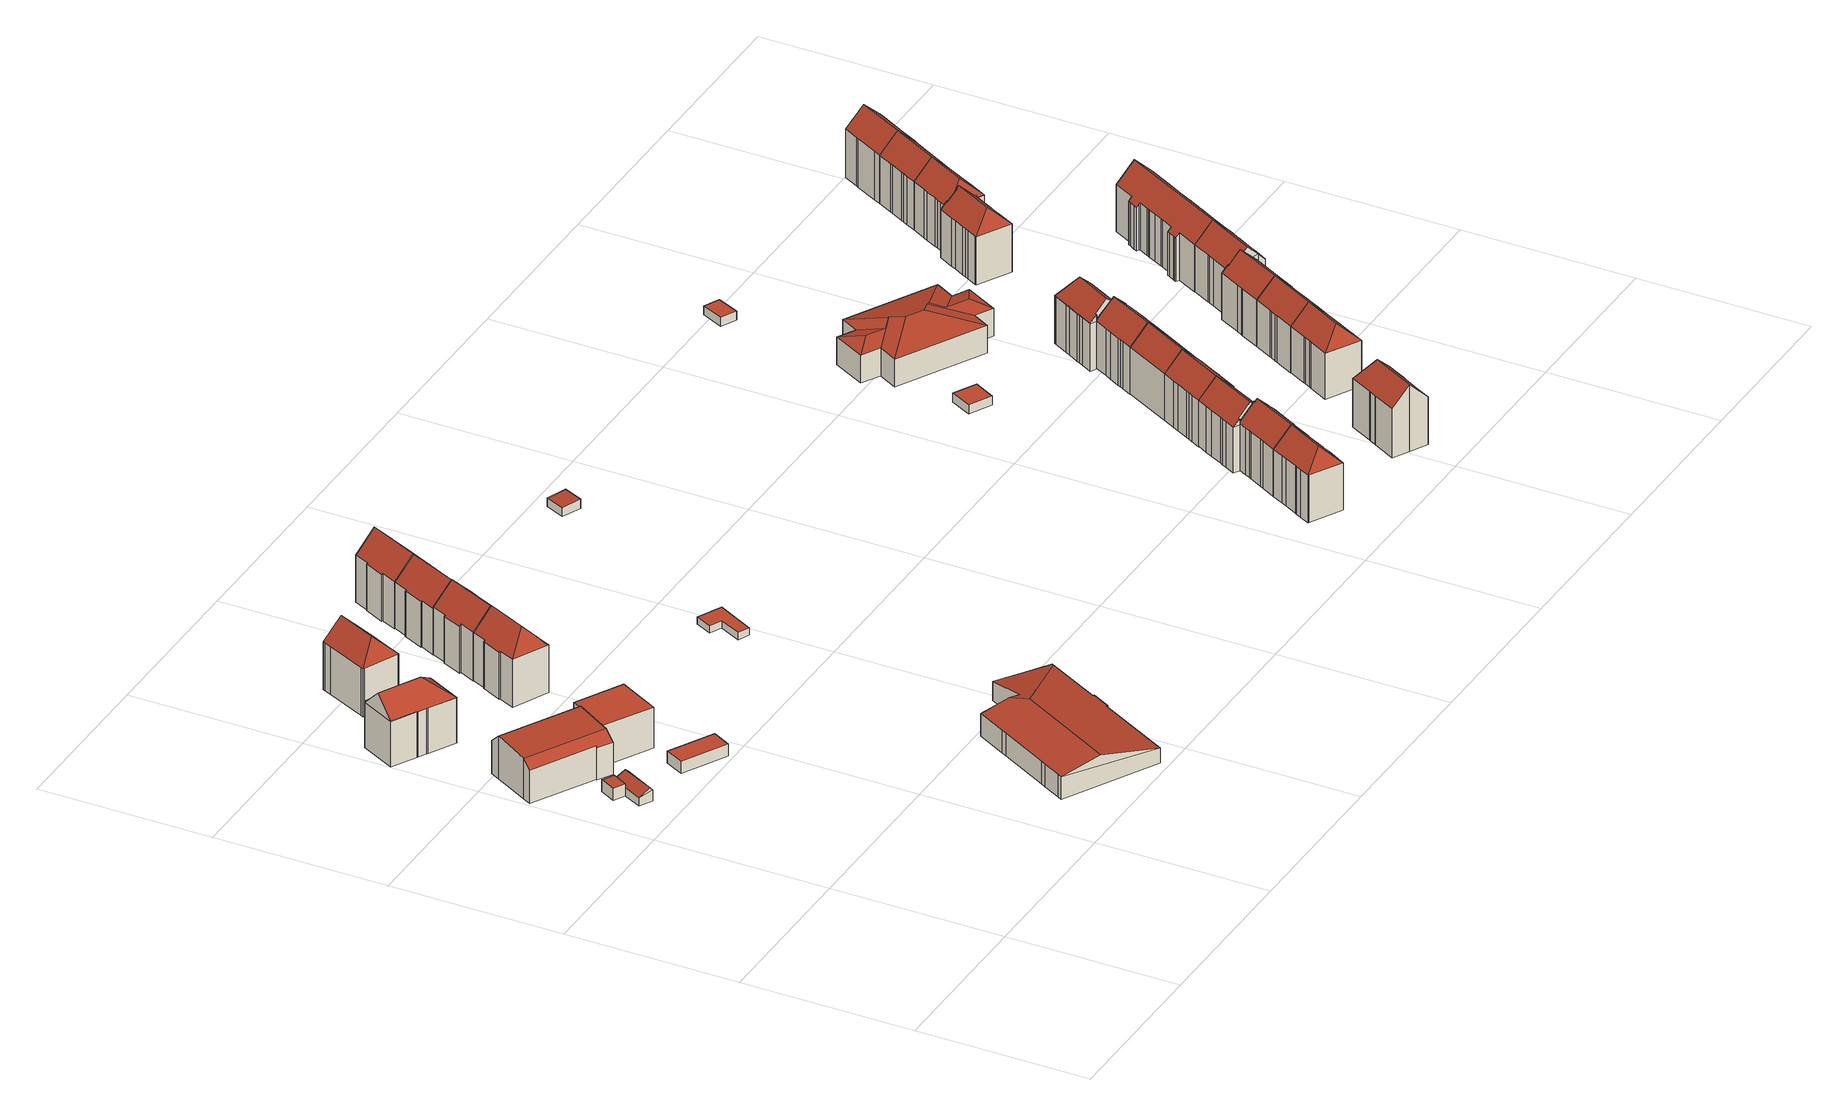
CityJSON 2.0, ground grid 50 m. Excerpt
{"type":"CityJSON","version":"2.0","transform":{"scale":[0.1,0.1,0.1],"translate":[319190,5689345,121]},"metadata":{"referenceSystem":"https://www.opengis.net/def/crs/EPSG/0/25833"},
"CityObjects":{
"building1":{"type":"Building","attributes":{"Gemeindeschluessel":14713000,"Geometrietyp2DReferenz":"3000","function":"31001_9998","roofType":"9999"},"children":["building1-1","building1-2"]},
"building1-1":{"type":"BuildingPart","attributes":{"Dachtyp_tdc":"tdcPolyFlatRoof","Dachneigung":0,"QualitaetDacherkennung":74,"Geometrietyp2DReferenz":"3000","roofType":"1000","measuredHeight":3.58},"parents":["building1"],"geometry":[{"type":"MultiSurface","lod":"2","boundaries":[[[0,1,2,3,4]],[[1,5,6,2]],[[5,7,8,9,6]],[[7,5,1,0]],[[3,2,6,9]],[[4,8,7,0]],[[3,9,8,4]]],"semantics":{"surfaces":[{"type":"WallSurface"},{"type":"RoofSurface"},{"type":"GroundSurface"},{"type":"ClosureSurface"}],"values":[0,0,0,1,2,0,3]}}]},
"building1-2":{"type":"BuildingPart","attributes":{"Dachtyp_tdc":"tdcGableRoof","Dachneigung":24.22,"QualitaetDacherkennung":32,"Geometrietyp2DReferenz":"3000","roofType":"3100","measuredHeight":4.05},"parents":["building1"],"geometry":[{"type":"MultiSurface","lod":"2","boundaries":[[[10,11,12,13]],[[11,14,15,12]],[[8,10,13,9]],[[14,11,16]],[[10,8,17]],[[11,10,17,16]],[[8,4,14,16,17]],[[13,12,15,3,9]],[[4,3,15,14]],[[8,9,3,4]]],"semantics":{"surfaces":[{"type":"WallSurface"},{"type":"RoofSurface"},{"type":"GroundSurface"},{"type":"ClosureSurface"}],"values":[0,0,0,0,0,1,1,2,0,3]}}]},
"building2":{"type":"Building","attributes":{"name":"Haus des Jugendrechts","Dachtyp_tdc":"tdcCutGableRoof","Gemeindeschluessel":14713000,"Dachneigung":3.56,"QualitaetDacherkennung":78,"Geometrietyp2DReferenz":"3000","function":"31001_3010","roofType":"9999","measuredHeight":12.87},"geometry":[{"type":"MultiSurface","lod":"2","boundaries":[[[18,19,20,21]],[[19,22,23,20]],[[22,24,25,23]],[[24,26,27,25]],[[26,28,29,27]],[[28,30,31,29]],[[30,32,33,31]],[[32,34,35,33]],[[34,36,37,35]],[[36,38,39,37]],[[38,18,21,39]],[[34,32,30,28]],[[26,24,22,19,18,38]],[[28,26,38,36,34]],[[21,20,23,25,27,29,31,33,35,37,39]]],"semantics":{"surfaces":[{"type":"WallSurface"},{"type":"RoofSurface"},{"type":"GroundSurface"}],"values":[0,0,0,0,0,0,0,0,0,0,0,1,1,1,2]}}]},
"building3":{"type":"Building","attributes":{"Dachtyp_tdc":"tdcFreeFormRoof","Gemeindeschluessel":14713000,"Dachneigung":45.08,"QualitaetDacherkennung":69,"Geometrietyp2DReferenz":"3000","function":"31001_9998","roofType":"5000","measuredHeight":19.4},"geometry":[{"type":"MultiSurface","lod":"2","boundaries":[[[40,41,42,43]],[[41,44,45,42]],[[44,46,47,45]],[[46,48,49,47]],[[48,50,51,49]],[[50,52,53,51]],[[52,54,55,53]],[[54,56,57,55]],[[56,58,59,57]],[[58,60,61,59]],[[60,62,63,61]],[[62,40,43,63]],[[64,50,65,66]],[[65,48,46,44,41,40,67,66]],[[64,66,67,68,69,70,71,72]],[[52,64,72,54]],[[54,72,71,56]],[[56,71,70,58]],[[58,70,69,60]],[[60,69,68,62]],[[50,64,52]],[[48,65,50]],[[62,68,67,40]],[[43,42,45,47,49,51,53,55,57,59,61,63]]],"semantics":{"surfaces":[{"type":"WallSurface"},{"type":"RoofSurface"},{"type":"GroundSurface"}],"values":[0,0,0,0,0,0,0,0,0,0,0,0,1,1,1,0,0,0,0,0,0,0,0,2]}}]},
"building4":{"type":"Building","attributes":{"Dachtyp_tdc":"tdcPolyFlatRoof","Gemeindeschluessel":14713000,"Dachneigung":0,"QualitaetDacherkennung":84,"Geometrietyp2DReferenz":"3000","function":"31001_9998","roofType":"1000","measuredHeight":3.65},"geometry":[{"type":"MultiSurface","lod":"2","boundaries":[[[73,74,75,76]],[[74,77,78,75]],[[77,79,80,78]],[[79,73,76,80]],[[79,77,74,73]],[[76,75,78,80]]],"semantics":{"surfaces":[{"type":"WallSurface"},{"type":"RoofSurface"},{"type":"GroundSurface"}],"values":[0,0,0,0,1,2]}}]},
"building5":{"type":"Building","attributes":{"name":"Haus des Jugendrechts","Dachtyp_tdc":"tdcPolyFlatRoof","Gemeindeschluessel":14713000,"Dachneigung":0,"QualitaetDacherkennung":57,"Geometrietyp2DReferenz":"3000","function":"31001_3010","roofType":"1000","measuredHeight":12.28},"geometry":[{"type":"MultiSurface","lod":"2","boundaries":[[[81,82,83,84]],[[82,85,86,83]],[[85,87,88,86]],[[87,81,84,88]],[[87,85,82,81]],[[84,83,86,88]]],"semantics":{"surfaces":[{"type":"WallSurface"},{"type":"RoofSurface"},{"type":"GroundSurface"}],"values":[0,0,0,0,1,2]}}]},
"building6":{"type":"Building","attributes":{"Dachtyp_tdc":"tdcPolyFlatRoof","Gemeindeschluessel":14713000,"Dachneigung":0,"QualitaetDacherkennung":61,"Geometrietyp2DReferenz":"3000","function":"31001_9998","roofType":"1000","measuredHeight":4.57},"geometry":[{"type":"MultiSurface","lod":"2","boundaries":[[[89,90,91,92]],[[90,93,94,91]],[[93,95,96,94]],[[95,97,98,96]],[[97,99,100,98]],[[99,101,102,100]],[[101,103,104,102]],[[103,105,106,104]],[[105,107,108,106]],[[107,89,92,108]],[[107,105,103,101,99,97,95,93,90,89]],[[92,91,94,96,98,100,102,104,106,108]]],"semantics":{"surfaces":[{"type":"WallSurface"},{"type":"RoofSurface"},{"type":"GroundSurface"}],"values":[0,0,0,0,0,0,0,0,0,0,1,2]}}]},
"building7":{"type":"Building","attributes":{"Dachtyp_tdc":"tdcFreeFormRoof","Gemeindeschluessel":14713000,"Dachneigung":44.84,"QualitaetDacherkennung":77,"Geometrietyp2DReferenz":"3000","function":"31001_9998","roofType":"5000","measuredHeight":19.97},"geometry":[{"type":"MultiSurface","lod":"2","boundaries":[[[109,110,111,112]],[[110,113,114,111]],[[113,115,116,114]],[[115,117,118,116]],[[117,119,120,118]],[[119,121,122,120]],[[121,123,124,122]],[[123,125,126,124]],[[125,127,128,126]],[[127,129,130,128]],[[129,109,112,130]],[[109,129,131,113,110]],[[125,123,132,131,129,127]],[[131,132,121,119,117,115,113]],[[123,121,132]],[[112,111,114,116,118,120,122,124,126,128,130]]],"semantics":{"surfaces":[{"type":"WallSurface"},{"type":"RoofSurface"},{"type":"GroundSurface"}],"values":[0,0,0,0,0,0,0,0,0,0,0,1,1,1,0,2]}}]},
"building8":{"type":"Building","attributes":{"Dachtyp_tdc":"tdcFreeFormRoof","Gemeindeschluessel":14713000,"Dachneigung":14,"QualitaetDacherkennung":17,"Geometrietyp2DReferenz":"3000","function":"31001_3211","roofType":"5000","measuredHeight":9.04},"geometry":[{"type":"MultiSurface","lod":"2","boundaries":[[[133,134,135,136]],[[134,137,138,135]],[[137,139,140,138]],[[139,141,142,140]],[[141,143,144,142]],[[143,145,146,144]],[[145,147,148,146]],[[147,149,150,148]],[[149,151,152,150]],[[151,153,154,152]],[[153,155,156,154]],[[155,157,158,156]],[[157,159,160,158]],[[159,161,162,160]],[[161,163,164,162]],[[163,165,166,164]],[[165,167,168,166]],[[167,133,136,168]],[[159,157,155,153,151,149,169,170,171]],[[170,169,147,145,143,141,139,137,134,172]],[[161,171,170,172,133,167,165,163]],[[134,133,172]],[[149,147,169]],[[161,159,171]],[[136,135,138,140,142,144,146,148,150,152,154,156,158,160,162,164,166,168]]],"semantics":{"surfaces":[{"type":"WallSurface"},{"type":"RoofSurface"},{"type":"GroundSurface"}],"values":[0,0,0,0,0,0,0,0,0,0,0,0,0,0,0,0,0,0,1,1,1,0,0,0,2]}}]},
"building9":{"type":"Building","attributes":{"Dachtyp_tdc":"tdcHipAndGableRoof","Gemeindeschluessel":14713000,"Dachneigung":44.97,"QualitaetDacherkennung":81,"Geometrietyp2DReferenz":"3000","function":"31001_9998","roofType":"5000","measuredHeight":20.04},"geometry":[{"type":"MultiSurface","lod":"2","boundaries":[[[173,174,175,176]],[[174,177,178,175]],[[177,179,180,178]],[[179,181,182,180]],[[181,183,184,182]],[[183,185,186,184]],[[185,187,188,186]],[[187,189,190,188]],[[189,191,192,190]],[[191,193,194,192]],[[193,195,196,194]],[[195,197,198,196]],[[197,199,200,198]],[[199,201,202,200]],[[201,173,176,202]],[[197,195,203]],[[195,193,191,189,187,185,183,203]],[[183,181,179,177,174,173,201,199,197,203]],[[176,175,178,180,182,184,186,188,190,192,194,196,198,200,202]]],"semantics":{"surfaces":[{"type":"WallSurface"},{"type":"RoofSurface"},{"type":"GroundSurface"}],"values":[0,0,0,0,0,0,0,0,0,0,0,0,0,0,0,1,1,1,2]}}]},
"building10":{"type":"Building","attributes":{"Dachtyp_tdc":"tdcGableRoof","Gemeindeschluessel":14713000,"Dachneigung":44.9,"QualitaetDacherkennung":74,"Geometrietyp2DReferenz":"3000","function":"31001_9998","roofType":"3100","measuredHeight":20.19},"geometry":[{"type":"MultiSurface","lod":"2","boundaries":[[[204,205,206,207]],[[205,208,209,206]],[[208,210,211,209]],[[210,212,213,211]],[[212,214,215,213]],[[214,216,217,215]],[[216,218,219,217]],[[218,220,221,219]],[[220,222,223,221]],[[222,224,225,223]],[[224,226,227,225]],[[226,228,229,227]],[[228,204,207,229]],[[224,222,220,218,216,214,212]],[[212,210,208,205,204,228,226,224]],[[207,206,209,211,213,215,217,219,221,223,225,227,229]]],"semantics":{"surfaces":[{"type":"WallSurface"},{"type":"RoofSurface"},{"type":"GroundSurface"}],"values":[0,0,0,0,0,0,0,0,0,0,0,0,0,1,1,2]}}]},
"building11":{"type":"Building","attributes":{"Dachtyp_tdc":"tdcGableRoof","Gemeindeschluessel":14713000,"Dachneigung":45.34,"QualitaetDacherkennung":75,"Geometrietyp2DReferenz":"3000","function":"31001_9998","roofType":"3100","measuredHeight":19.96},"geometry":[{"type":"MultiSurface","lod":"2","boundaries":[[[230,231,232,233]],[[231,234,235,232]],[[234,236,237,235]],[[236,238,239,237]],[[238,240,241,239]],[[240,242,243,241]],[[242,244,245,243]],[[244,246,247,245]],[[246,248,249,247]],[[248,250,251,249]],[[250,252,253,251]],[[252,254,255,253]],[[254,256,257,255]],[[256,230,233,257]],[[252,250,248,246,244,242,240]],[[240,238,236,234,231,230,256,254,252]],[[233,232,235,237,239,241,243,245,247,249,251,253,255,257]]],"semantics":{"surfaces":[{"type":"WallSurface"},{"type":"RoofSurface"},{"type":"GroundSurface"}],"values":[0,0,0,0,0,0,0,0,0,0,0,0,0,0,1,1,2]}}]},
"building12":{"type":"Building","attributes":{"Dachtyp_tdc":"tdcGableRoof","Gemeindeschluessel":14713000,"Dachneigung":45.33,"QualitaetDacherkennung":75,"Geometrietyp2DReferenz":"3000","function":"31001_9998","roofType":"3100","measuredHeight":20.2},"geometry":[{"type":"MultiSurface","lod":"2","boundaries":[[[258,259,260,261]],[[259,242,262,260]],[[242,240,263,262]],[[240,264,265,263]],[[264,266,267,265]],[[266,268,269,267]],[[268,270,271,269]],[[270,272,273,271]],[[272,274,275,273]],[[274,276,277,275]],[[276,278,279,277]],[[278,280,281,279]],[[280,258,261,281]],[[276,274,272,270,268,266,264,240]],[[240,242,259,258,280,278,276]],[[261,260,262,263,265,267,269,271,273,275,277,279,281]]],"semantics":{"surfaces":[{"type":"WallSurface"},{"type":"RoofSurface"},{"type":"GroundSurface"}],"values":[0,0,0,0,0,0,0,0,0,0,0,0,0,1,1,2]}}]},
"building13":{"type":"Building","attributes":{"Dachtyp_tdc":"tdcPolyFlatRoof","Gemeindeschluessel":14713000,"Dachneigung":0,"QualitaetDacherkennung":39,"Geometrietyp2DReferenz":"3000","function":"31001_9998","roofType":"1000","measuredHeight":2.23},"geometry":[{"type":"MultiSurface","lod":"2","boundaries":[[[282,283,284,285]],[[283,286,287,284]],[[286,288,289,287]],[[288,290,291,289]],[[290,292,293,291]],[[292,282,285,293]],[[292,290,288,286,283,282]],[[285,284,287,289,291,293]]],"semantics":{"surfaces":[{"type":"WallSurface"},{"type":"RoofSurface"},{"type":"GroundSurface"}],"values":[0,0,0,0,0,0,1,2]}}]},
"building14":{"type":"Building","attributes":{"Dachtyp_tdc":"tdcPolyFlatRoof","Gemeindeschluessel":14713000,"Dachneigung":3.14,"QualitaetDacherkennung":74,"Geometrietyp2DReferenz":"3000","function":"31001_9998","roofType":"2100","measuredHeight":2.8},"geometry":[{"type":"MultiSurface","lod":"2","boundaries":[[[294,295,296,297]],[[295,298,299,296]],[[298,300,301,299]],[[300,294,297,301]],[[300,298,295,294]],[[297,296,299,301]]],"semantics":{"surfaces":[{"type":"WallSurface"},{"type":"RoofSurface"},{"type":"GroundSurface"}],"values":[0,0,0,0,1,2]}}]},
"building15":{"type":"Building","attributes":{"Dachtyp_tdc":"tdcHipAndGableRoof","Gemeindeschluessel":14713000,"Dachneigung":44.95,"QualitaetDacherkennung":68,"Geometrietyp2DReferenz":"3000","function":"31001_9998","roofType":"5000","measuredHeight":19.51},"geometry":[{"type":"MultiSurface","lod":"2","boundaries":[[[302,303,304,305]],[[303,306,307,304]],[[306,308,309,307]],[[308,310,311,309]],[[310,312,313,311]],[[312,314,315,313]],[[314,316,317,315]],[[316,318,319,317]],[[318,320,321,319]],[[320,322,323,321]],[[322,324,325,323]],[[324,326,327,325]],[[326,328,329,327]],[[328,330,331,329]],[[330,302,305,331]],[[326,324,322,332]],[[322,320,318,316,314,312,310,332]],[[310,308,306,303,302,330,328,326,332]],[[305,304,307,309,311,313,315,317,319,321,323,325,327,329,331]]],"semantics":{"surfaces":[{"type":"WallSurface"},{"type":"RoofSurface"},{"type":"GroundSurface"}],"values":[0,0,0,0,0,0,0,0,0,0,0,0,0,0,0,1,1,1,2]}}]},
"building16":{"type":"Building","attributes":{"Dachtyp_tdc":"tdcGableRoof","Gemeindeschluessel":14713000,"Dachneigung":44.92,"QualitaetDacherkennung":69,"Geometrietyp2DReferenz":"3000","function":"31001_9998","roofType":"3100","measuredHeight":19.58},"geometry":[{"type":"MultiSurface","lod":"2","boundaries":[[[333,334,335,336]],[[334,337,338,335]],[[337,339,340,338]],[[339,341,342,340]],[[341,343,344,342]],[[343,345,346,344]],[[345,347,348,346]],[[347,349,350,348]],[[349,351,352,350]],[[351,353,354,352]],[[353,355,356,354]],[[355,357,358,356]],[[357,359,360,358]],[[359,361,362,360]],[[361,363,364,362]],[[363,365,313,364]],[[365,310,311,313]],[[310,308,309,311]],[[308,366,367,309]],[[366,333,336,367]],[[310,365,363,361,359,357,355,353,351,349]],[[349,347,345,343,341,339,337,334,333,366,308,310]],[[336,335,338,340,342,344,346,348,350,352,354,356,358,360,362,364,313,311,309,367]]],"semantics":{"surfaces":[{"type":"WallSurface"},{"type":"RoofSurface"},{"type":"GroundSurface"}],"values":[0,0,0,0,0,0,0,0,0,0,0,0,0,0,0,0,0,0,0,0,1,1,2]}}]},
"building17":{"type":"Building","attributes":{"Dachtyp_tdc":"tdcFreeFormRoof","Gemeindeschluessel":14713000,"Dachneigung":44.91,"QualitaetDacherkennung":67,"Geometrietyp2DReferenz":"3000","function":"31001_9998","roofType":"5000","measuredHeight":19.2},"geometry":[{"type":"MultiSurface","lod":"2","boundaries":[[[368,369,370,371]],[[369,372,373,370]],[[372,374,375,373]],[[374,376,377,375]],[[376,378,379,377]],[[378,380,381,379]],[[380,382,383,381]],[[382,384,385,383]],[[384,386,387,385]],[[386,388,389,387]],[[388,390,391,389]],[[390,392,393,391]],[[392,394,395,393]],[[394,396,397,395]],[[396,398,399,397]],[[398,400,401,399]],[[400,402,403,401]],[[402,368,371,403]],[[384,382,380,378,376,374,404,405,406,407,386]],[[408,409,388,407,406,410,411,412,413,414,415]],[[392,408,415,394]],[[394,415,414,396]],[[396,414,413,398]],[[398,413,412,400]],[[400,412,411,402]],[[402,411,410,368]],[[368,410,406,405,369]],[[386,407,388]],[[388,409,390]],[[390,409,408,392]],[[372,404,374]],[[369,405,404,372]],[[371,370,373,375,377,379,381,383,385,387,389,391,393,395,397,399,401,403]]],"semantics":{"surfaces":[{"type":"WallSurface"},{"type":"RoofSurface"},{"type":"GroundSurface"}],"values":[0,0,0,0,0,0,0,0,0,0,0,0,0,0,0,0,0,0,1,1,0,0,0,0,0,0,0,0,0,0,0,0,2]}}]},
"building18":{"type":"Building","attributes":{"Dachtyp_tdc":"tdcFreeFormRoof","Gemeindeschluessel":14713000,"Dachneigung":44.53,"QualitaetDacherkennung":74,"Geometrietyp2DReferenz":"3000","function":"31001_9998","roofType":"5000","measuredHeight":19.29},"geometry":[{"type":"MultiSurface","lod":"2","boundaries":[[[416,417,418,419]],[[417,420,421,418]],[[420,422,423,421]],[[422,424,425,423]],[[424,426,427,425]],[[426,428,429,427]],[[428,430,431,429]],[[430,432,433,431]],[[432,434,435,433]],[[434,436,437,435]],[[436,388,438,437]],[[388,386,439,438]],[[386,416,419,439]],[[440,441,442,407,443,444,445,446]],[[426,424,422,420,417,416,386,407,442]],[[432,446,445,434]],[[430,440,446,432]],[[434,445,444,436]],[[436,444,443,388]],[[388,443,407,386]],[[428,441,440,430]],[[426,442,441,428]],[[419,418,421,423,425,427,429,431,433,435,437,438,439]]],"semantics":{"surfaces":[{"type":"WallSurface"},{"type":"RoofSurface"},{"type":"GroundSurface"}],"values":[0,0,0,0,0,0,0,0,0,0,0,0,0,1,1,0,0,0,0,0,0,0,2]}}]},
"building19":{"type":"Building","attributes":{"Dachtyp_tdc":"tdcPolyFlatRoof","Gemeindeschluessel":14713000,"Dachneigung":0,"QualitaetDacherkennung":67,"Geometrietyp2DReferenz":"3000","function":"31001_9998","roofType":"1000","measuredHeight":2.71},"geometry":[{"type":"MultiSurface","lod":"2","boundaries":[[[447,448,449,450]],[[448,451,452,449]],[[451,453,454,452]],[[453,447,450,454]],[[453,451,448,447]],[[450,449,452,454]]],"semantics":{"surfaces":[{"type":"WallSurface"},{"type":"RoofSurface"},{"type":"GroundSurface"}],"values":[0,0,0,0,1,2]}}]},
"building20":{"type":"Building","attributes":{"Dachtyp_tdc":"tdcHipAndGableRoof","Gemeindeschluessel":14713000,"Dachneigung":44.48,"QualitaetDacherkennung":69,"Geometrietyp2DReferenz":"3000","function":"31001_9998","roofType":"5000","measuredHeight":19.91},"geometry":[{"type":"MultiSurface","lod":"2","boundaries":[[[455,456,457,458]],[[456,459,460,457]],[[459,461,462,460]],[[461,463,464,462]],[[463,465,466,464]],[[465,467,468,466]],[[467,469,470,468]],[[469,471,472,470]],[[471,473,474,472]],[[473,475,476,474]],[[475,477,478,476]],[[477,479,480,478]],[[479,481,482,480]],[[481,455,458,482]],[[477,475,483]],[[475,473,471,469,467,465,463,483]],[[463,461,459,456,455,481,479,477,483]],[[458,457,460,462,464,466,468,470,472,474,476,478,480,482]]],"semantics":{"surfaces":[{"type":"WallSurface"},{"type":"RoofSurface"},{"type":"GroundSurface"}],"values":[0,0,0,0,0,0,0,0,0,0,0,0,0,0,1,1,1,2]}}]},
"building21":{"type":"Building","attributes":{"Dachtyp_tdc":"tdcGableRoof","Gemeindeschluessel":14713000,"Dachneigung":44.7,"QualitaetDacherkennung":78,"Geometrietyp2DReferenz":"3000","function":"31001_9998","roofType":"3100","measuredHeight":19.45},"geometry":[{"type":"MultiSurface","lod":"2","boundaries":[[[426,484,485,486]],[[484,487,488,485]],[[487,428,489,488]],[[428,426,486,489]],[[487,484,490]],[[426,428,491]],[[484,426,491,490]],[[428,487,490,491]],[[486,485,488,489]]],"semantics":{"surfaces":[{"type":"WallSurface"},{"type":"RoofSurface"},{"type":"GroundSurface"}],"values":[0,0,0,0,0,0,1,1,2]}}]},
"building22":{"type":"Building","attributes":{"Dachtyp_tdc":"tdcGableRoof","Gemeindeschluessel":14713000,"Dachneigung":44.42,"QualitaetDacherkennung":76,"Geometrietyp2DReferenz":"3000","function":"31001_9998","roofType":"3100","measuredHeight":19.49},"geometry":[{"type":"MultiSurface","lod":"2","boundaries":[[[492,493,494,495]],[[493,496,497,494]],[[496,498,499,497]],[[498,500,501,499]],[[500,487,502,501]],[[487,503,504,502]],[[503,484,505,504]],[[484,506,507,505]],[[506,508,509,507]],[[508,510,511,509]],[[510,512,513,511]],[[512,514,515,513]],[[514,516,517,515]],[[516,518,519,517]],[[518,520,521,519]],[[520,522,523,521]],[[522,524,525,523]],[[524,526,527,525]],[[526,528,529,527]],[[528,530,531,529]],[[530,492,495,531]],[[526,524,522,520,518,516,514,512,510,508,506,484,503]],[[503,487,500,498,496,493,492,530,528,526]],[[495,494,497,499,501,502,504,505,507,509,511,513,515,517,519,521,523,525,527,529,531]]],"semantics":{"surfaces":[{"type":"WallSurface"},{"type":"RoofSurface"},{"type":"GroundSurface"}],"values":[0,0,0,0,0,0,0,0,0,0,0,0,0,0,0,0,0,0,0,0,0,1,1,2]}}]},
"building23":{"type":"Building","attributes":{"Dachtyp_tdc":"tdcFreeFormRoof","Gemeindeschluessel":14713000,"Dachneigung":13.25,"QualitaetDacherkennung":91,"Geometrietyp2DReferenz":"3000","function":"31001_9998","roofType":"5000","measuredHeight":10.99},"geometry":[{"type":"MultiSurface","lod":"2","boundaries":[[[532,533,534,535]],[[533,536,537,534]],[[536,538,539,537]],[[538,540,541,539]],[[540,542,543,541]],[[542,544,545,543]],[[544,546,547,545]],[[546,548,549,547]],[[548,550,551,549]],[[550,552,553,551]],[[552,554,555,553]],[[554,532,535,555]],[[556,557,554,552]],[[558,556,552,550]],[[559,560,561,558,550,548]],[[559,548,546]],[[560,559,546,544]],[[561,560,544,542]],[[562,563,557,556,558,561,542,540]],[[564,562,540,538]],[[565,564,538,536]],[[565,536,533]],[[563,562,564,565,533,532]],[[557,563,532,554]],[[535,534,537,539,541,543,545,547,549,551,553,555]]],"semantics":{"surfaces":[{"type":"WallSurface"},{"type":"RoofSurface"},{"type":"GroundSurface"}],"values":[0,0,0,0,0,0,0,0,0,0,0,0,1,1,1,1,1,1,1,1,1,1,1,1,2]}}]},
"building24":{"type":"Building","attributes":{"Dachtyp_tdc":"tdcFreeFormRoof","Gemeindeschluessel":14713000,"Dachneigung":44.51,"QualitaetDacherkennung":63,"Geometrietyp2DReferenz":"3000","function":"31001_9998","roofType":"5000","measuredHeight":19.21},"geometry":[{"type":"MultiSurface","lod":"2","boundaries":[[[566,567,568,569]],[[567,570,571,568]],[[570,572,573,571]],[[572,574,575,573]],[[574,576,577,575]],[[576,578,579,577]],[[578,580,581,579]],[[580,582,583,581]],[[582,584,585,583]],[[584,586,587,585]],[[586,588,589,587]],[[588,590,591,589]],[[590,592,593,591]],[[592,566,569,593]],[[582,594,595]],[[572,570,567,596,594,582,580,578,576,574]],[[594,596,566,592,590,588,586,584,595]],[[584,582,595]],[[567,566,596]],[[569,568,571,573,575,577,579,581,583,585,587,589,591,593]]],"semantics":{"surfaces":[{"type":"WallSurface"},{"type":"RoofSurface"},{"type":"GroundSurface"}],"values":[0,0,0,0,0,0,0,0,0,0,0,0,0,0,1,1,1,0,0,2]}}]},
"building25":{"type":"Building","attributes":{"Dachtyp_tdc":"tdcPolyFlatRoof","Gemeindeschluessel":14713000,"Dachneigung":0,"QualitaetDacherkennung":73,"Geometrietyp2DReferenz":"3000","function":"31001_9998","roofType":"1000","measuredHeight":2.51},"geometry":[{"type":"MultiSurface","lod":"2","boundaries":[[[597,598,599,600]],[[598,601,602,599]],[[601,603,604,602]],[[603,597,600,604]],[[603,601,598,597]],[[600,599,602,604]]],"semantics":{"surfaces":[{"type":"WallSurface"},{"type":"RoofSurface"},{"type":"GroundSurface"}],"values":[0,0,0,0,1,2]}}]},
"building26":{"type":"Building","attributes":{"Dachtyp_tdc":"tdcFreeFormRoof","Gemeindeschluessel":14713000,"Dachneigung":44.69,"QualitaetDacherkennung":77,"Geometrietyp2DReferenz":"3000","function":"31001_9998","roofType":"5000","measuredHeight":19.71},"geometry":[{"type":"MultiSurface","lod":"2","boundaries":[[[605,606,607,608]],[[606,609,610,607]],[[609,611,612,610]],[[611,613,614,612]],[[613,615,616,614]],[[615,617,618,616]],[[617,619,620,618]],[[619,621,622,620]],[[621,623,624,622]],[[623,625,626,624]],[[625,627,628,626]],[[627,629,630,628]],[[629,631,632,630]],[[631,633,634,632]],[[633,635,636,634]],[[635,637,638,636]],[[637,639,640,638]],[[639,641,642,640]],[[641,605,608,642]],[[627,643,644]],[[645,646,647,648,649,650,651,652,653,654,644,643]],[[631,629,627,644,654,655,656,639,637,635,633]],[[639,656,641]],[[641,656,655,605]],[[605,655,654,653,606]],[[606,653,652,609]],[[609,652,651,611]],[[611,651,650,613]],[[613,650,649,615]],[[615,649,648,617]],[[617,648,647,619]],[[619,647,646,621]],[[621,646,645,623]],[[623,645,643,625]],[[625,643,627]],[[608,607,610,612,614,616,618,620,622,624,626,628,630,632,634,636,638,640,642]]],"semantics":{"surfaces":[{"type":"WallSurface"},{"type":"RoofSurface"},{"type":"GroundSurface"}],"values":[0,0,0,0,0,0,0,0,0,0,0,0,0,0,0,0,0,0,0,1,1,1,0,0,0,0,0,0,0,0,0,0,0,0,0,2]}}]},
"building27":{"type":"Building","attributes":{"Dachtyp_tdc":"tdcGableRoof","Gemeindeschluessel":14713000,"Dachneigung":44.45,"QualitaetDacherkennung":64,"Geometrietyp2DReferenz":"3000","function":"31001_9998","roofType":"3100","measuredHeight":19.31},"geometry":[{"type":"MultiSurface","lod":"2","boundaries":[[[657,658,659,660]],[[658,661,662,659]],[[661,663,664,662]],[[663,567,665,664]],[[567,596,666,665]],[[596,566,667,666]],[[566,668,669,667]],[[668,670,671,669]],[[670,672,673,671]],[[672,674,675,673]],[[674,676,677,675]],[[676,678,679,677]],[[678,680,681,679]],[[680,682,683,681]],[[682,657,660,683]],[[678,676,674,672,670,668,566,596]],[[596,567,663,661,658,657,682,680,678]],[[660,659,662,664,665,666,667,669,671,673,675,677,679,681,683]]],"semantics":{"surfaces":[{"type":"WallSurface"},{"type":"RoofSurface"},{"type":"GroundSurface"}],"values":[0,0,0,0,0,0,0,0,0,0,0,0,0,0,0,1,1,2]}}]},
"building28":{"type":"Building","attributes":{"Dachtyp_tdc":"tdcFreeFormRoof","Gemeindeschluessel":14713000,"Dachneigung":44.73,"QualitaetDacherkennung":68,"Geometrietyp2DReferenz":"3000","function":"31001_9998","roofType":"5000","measuredHeight":19.32},"geometry":[{"type":"MultiSurface","lod":"2","boundaries":[[[676,684,685,677]],[[684,686,687,685]],[[686,688,689,687]],[[688,690,691,689]],[[690,692,693,691]],[[692,694,695,693]],[[694,696,697,695]],[[696,698,699,697]],[[698,700,701,699]],[[700,702,703,701]],[[702,704,705,703]],[[704,706,707,705]],[[706,708,681,707]],[[708,676,677,681]],[[704,702,700,698,696,709,678,708,706]],[[678,709,694,692,690,688,686,684,676]],[[696,694,709]],[[676,708,678]],[[677,685,687,689,691,693,695,697,699,701,703,705,707,681]]],"semantics":{"surfaces":[{"type":"WallSurface"},{"type":"RoofSurface"},{"type":"GroundSurface"}],"values":[0,0,0,0,0,0,0,0,0,0,0,0,0,0,1,1,0,0,2]}}]},
"building29":{"type":"Building","attributes":{"Dachtyp_tdc":"tdcFreeFormRoof","Gemeindeschluessel":14713000,"Dachneigung":44.31,"QualitaetDacherkennung":70,"Geometrietyp2DReferenz":"3000","function":"31001_9998","roofType":"5000","measuredHeight":19.37},"geometry":[{"type":"MultiSurface","lod":"2","boundaries":[[[710,711,712,713]],[[711,714,715,712]],[[714,716,717,715]],[[716,718,719,717]],[[718,720,721,719]],[[720,722,723,721]],[[722,724,725,723]],[[724,726,727,725]],[[726,728,729,727]],[[728,730,731,729]],[[730,732,733,731]],[[732,734,735,733]],[[734,736,737,735]],[[736,738,739,737]],[[738,710,713,739]],[[740,741,724,722,720,718,716,714]],[[734,732,730,728,726,741,740,711,710,738,736]],[[714,711,740]],[[726,724,741]],[[713,712,715,717,719,721,723,725,727,729,731,733,735,737,739]]],"semantics":{"surfaces":[{"type":"WallSurface"},{"type":"RoofSurface"},{"type":"GroundSurface"}],"values":[0,0,0,0,0,0,0,0,0,0,0,0,0,0,0,1,1,0,0,2]}}]},
"building30":{"type":"Building","attributes":{"Dachtyp_tdc":"tdcHipAndGableRoof","Gemeindeschluessel":14713000,"Dachneigung":44,"QualitaetDacherkennung":77,"Geometrietyp2DReferenz":"3000","function":"31001_9998","roofType":"5000","measuredHeight":19.74},"geometry":[{"type":"MultiSurface","lod":"2","boundaries":[[[742,743,744,745]],[[743,746,747,744]],[[746,748,749,747]],[[748,750,751,749]],[[750,752,753,751]],[[752,754,755,753]],[[754,756,757,755]],[[756,758,759,757]],[[758,760,761,759]],[[760,762,763,761]],[[762,764,765,763]],[[764,766,767,765]],[[766,768,769,767]],[[768,770,771,769]],[[770,772,773,771]],[[772,774,775,773]],[[774,776,777,775]],[[776,778,779,777]],[[778,780,781,779]],[[780,742,745,781]],[[776,774,782]],[[774,772,770,768,766,764,762,760,782]],[[760,758,756,754,752,750,748,746,743,742,780,778,776,782]],[[745,744,747,749,751,753,755,757,759,761,763,765,767,769,771,773,775,777,779,781]]],"semantics":{"surfaces":[{"type":"WallSurface"},{"type":"RoofSurface"},{"type":"GroundSurface"}],"values":[0,0,0,0,0,0,0,0,0,0,0,0,0,0,0,0,0,0,0,0,1,1,1,2]}}]},
"building31":{"type":"Building","attributes":{"Dachtyp_tdc":"tdcFreeFormRoof","Gemeindeschluessel":14713000,"Dachneigung":44.5,"QualitaetDacherkennung":80,"Geometrietyp2DReferenz":"3000","function":"31001_9998","roofType":"5000","measuredHeight":19.84},"geometry":[{"type":"MultiSurface","lod":"2","boundaries":[[[783,784,785,786]],[[784,787,788,785]],[[787,789,790,788]],[[789,791,792,790]],[[791,793,794,792]],[[793,795,796,794]],[[795,797,798,796]],[[797,799,800,798]],[[799,801,802,800]],[[801,803,804,802]],[[803,805,806,804]],[[805,807,808,806]],[[807,809,810,808]],[[809,811,812,810]],[[811,813,814,812]],[[813,815,816,814]],[[815,817,818,816]],[[817,783,786,818]],[[819,820,764,821,822,823,824]],[[825,826,827,822,821,828,829,830,831]],[[827,832,801,799,797,795,793,833,834,823,822]],[[787,824,823,834,789]],[[789,834,833,791]],[[791,833,793]],[[801,832,803]],[[803,832,827,826,805]],[[807,825,831,809]],[[809,831,830,811]],[[811,830,829,813]],[[813,829,828,815]],[[815,828,821,764,817]],[[805,826,825,807]],[[784,819,824,787]],[[817,764,820,783]],[[783,820,819,784]],[[786,785,788,790,792,794,796,798,800,802,804,806,808,810,812,814,816,818]]],"semantics":{"surfaces":[{"type":"WallSurface"},{"type":"RoofSurface"},{"type":"GroundSurface"}],"values":[0,0,0,0,0,0,0,0,0,0,0,0,0,0,0,0,0,0,1,1,1,0,0,0,0,0,0,0,0,0,0,0,0,0,0,2]}}]},
"building32":{"type":"Building","attributes":{"Dachtyp_tdc":"tdcGableRoof","Gemeindeschluessel":14713000,"Dachneigung":44.71,"QualitaetDacherkennung":74,"Geometrietyp2DReferenz":"3000","function":"31001_9998","roofType":"3100","measuredHeight":19.63},"geometry":[{"type":"MultiSurface","lod":"2","boundaries":[[[835,836,837,838]],[[836,839,840,837]],[[839,841,842,840]],[[841,843,844,842]],[[843,845,846,844]],[[845,847,848,846]],[[847,849,850,848]],[[849,851,852,850]],[[851,853,854,852]],[[853,855,856,854]],[[855,857,858,856]],[[857,859,860,858]],[[859,861,862,860]],[[861,863,864,862]],[[863,865,866,864]],[[865,867,868,866]],[[867,869,870,868]],[[869,871,872,870]],[[871,873,874,872]],[[873,875,876,874]],[[875,877,878,876]],[[877,879,880,878]],[[879,881,882,880]],[[881,883,884,882]],[[883,885,886,884]],[[885,887,888,886]],[[887,889,890,888]],[[889,891,892,890]],[[891,893,894,892]],[[893,895,896,894]],[[895,897,898,896]],[[897,899,900,898]],[[899,901,902,900]],[[901,903,904,902]],[[903,905,906,904]],[[905,907,908,906]],[[907,741,909,908]],[[741,724,910,909]],[[724,911,912,910]],[[911,835,838,912]],[[741,907,905,903,901,899,897,895,893,891,889,887,885,883,881,879]],[[879,877,875,873,871,869,867,865,863,861,859,857,855,853,851,849,847,845,843,841,839,836,835,911,724,741]],[[838,837,840,842,844,846,848,850,852,854,856,858,860,862,864,866,868,870,872,874,876,878,880,882,884,886,888,890,892,894,896,898,900,902,904,906,908,909,910,912]]],"semantics":{"surfaces":[{"type":"WallSurface"},{"type":"RoofSurface"},{"type":"GroundSurface"}],"values":[0,0,0,0,0,0,0,0,0,0,0,0,0,0,0,0,0,0,0,0,0,0,0,0,0,0,0,0,0,0,0,0,0,0,0,0,0,0,0,0,1,1,2]}}]},
"building33":{"type":"Building","attributes":{"Dachtyp_tdc":"tdcFreeFormRoof","Gemeindeschluessel":14713000,"Dachneigung":44.5,"QualitaetDacherkennung":81,"Geometrietyp2DReferenz":"3000","function":"31001_9998","roofType":"5000","measuredHeight":19.89},"geometry":[{"type":"MultiSurface","lod":"2","boundaries":[[[913,914,915,916]],[[914,917,918,915]],[[917,919,920,918]],[[919,921,922,920]],[[921,923,924,922]],[[923,925,926,924]],[[925,805,806,926]],[[805,803,804,806]],[[803,913,916,804]],[[927,928,827,826]],[[923,921,929,930,931,932,832,827,928]],[[805,826,827,832,803]],[[803,832,932,913]],[[913,932,931,914]],[[914,931,930,917]],[[917,930,929,919]],[[919,929,921]],[[925,927,826,805]],[[923,928,927,925]],[[916,915,918,920,922,924,926,806,804]]],"semantics":{"surfaces":[{"type":"WallSurface"},{"type":"RoofSurface"},{"type":"GroundSurface"}],"values":[0,0,0,0,0,0,0,0,0,1,1,0,0,0,0,0,0,0,0,2]}}]},
"building34":{"type":"Building","attributes":{"Dachtyp_tdc":"tdcFreeFormRoof","Gemeindeschluessel":14713000,"Dachneigung":44.45,"QualitaetDacherkennung":82,"Geometrietyp2DReferenz":"3000","function":"31001_9998","roofType":"5000","measuredHeight":19.96},"geometry":[{"type":"MultiSurface","lod":"2","boundaries":[[[933,923,934,935]],[[923,936,937,934]],[[936,938,939,937]],[[938,940,941,939]],[[940,942,943,941]],[[942,944,945,943]],[[944,946,947,945]],[[946,948,949,947]],[[948,933,935,949]],[[946,944,950,951,933,948]],[[951,950,942,940,938,936,923]],[[923,933,951]],[[944,942,950]],[[935,934,937,939,941,943,945,947,949]]],"semantics":{"surfaces":[{"type":"WallSurface"},{"type":"RoofSurface"},{"type":"GroundSurface"}],"values":[0,0,0,0,0,0,0,0,0,1,1,0,0,2]}}]}
},
"vertices":[
[139,1152,53],[106,1169,53],[106,1169,17],[139,1152,17],[139,1152,42],[130,1214,53],[130,1214,17],[163,1196,53],[163,1196,42],[163,1196,17],
[201,1176,50],[150,1079,50],[150,1079,17],[201,1176,17],[112,1099,42],[112,1099,17],[143,1083,58],[194,1180,58],
[221,1229,109],[178,1253,110],[178,1253,13],[221,1229,13],[180,1256,113],[180,1256,13],[2,1354,113],[2,1354,13],[14,1377,135],[14,1377,13],[69,1477,142],[69,1477,13],[84,1504,113],[84,1504,13],[305,1384,112],[305,1384,13],[290,1357,142],[290,1357,13],[242,1269,136],[242,1269,13],[235,1256,135],[235,1256,13],
[55,1851,143],[90,1832,143],[90,1832,7],[55,1851,7],[104,1825,143],[104,1825,7],[125,1814,143],[125,1814,7],[234,1756,143],[234,1756,7],[232,1753,143],[232,1753,7],[180,1654,143],[180,1654,7],[104,1695,143],[104,1695,7],[100,1697,143],[100,1697,7],[77,1710,143],[77,1710,7],[74,1712,143],[74,1712,7],[3,1750,143],[3,1750,7],[180,1654,144],[233,1756,143],[144,1738,201],[29,1800,201],[3,1750,145],[74,1712,145],[77,1710,144],[100,1697,144],[104,1695,144],
[295,1073,55],[324,1127,55],[324,1127,19],[295,1073,19],[452,1058,55],[452,1058,19],[423,1004,55],[423,1004,19],
[377,1193,137],[242,1269,137],[242,1269,14],[377,1193,14],[305,1384,137],[305,1384,14],[440,1311,137],[440,1311,14],
[203,1820,52],[210,1834,52],[210,1834,7],[203,1820,7],[218,1851,52],[218,1851,7],[205,1857,52],[205,1857,7],[167,1876,52],[167,1876,7],[180,1905,52],[180,1905,7],[188,1920,52],[188,1920,7],[285,1875,52],[285,1875,7],[250,1797,52],[250,1797,7],[245,1800,52],[245,1800,7],
[285,1875,149],[188,1920,149],[188,1920,6],[285,1875,6],[184,1922,149],[184,1922,6],[187,1929,149],[187,1929,6],[240,2043,149],[240,2043,6],[249,2063,149],[249,2063,6],[252,2070,149],[252,2070,6],[356,2021,149],[356,2021,6],[336,1977,149],[336,1977,6],[310,1921,149],[310,1921,6],[288,1874,149],[288,1874,6],[252,1933,206],[304,2046,206],
[881,9,73],[613,153,96],[613,153,28],[881,9,28],[620,166,96],[620,166,28],[647,216,96],[647,216,28],[655,231,96],[655,231,28],[732,372,96],[732,372,28],[740,387,96],[740,387,28],[787,472,96],[787,472,28],[892,416,110],[892,416,28],[950,522,86],[950,522,28],[1060,462,77],[1060,462,28],[1082,450,75],[1082,450,28],[1110,435,72],[1110,435,28],[1109,433,73],[1109,433,28],[1025,276,73],[1025,276,28],[1029,273,72],[1029,273,28],[1000,220,72],[1000,220,28],[996,222,73],[996,222,28],[866,430,112],[873,377,118],[1107,430,73],[720,96,118],
[406,1650,152],[431,1703,153],[431,1703,13],[406,1650,13],[433,1706,153],[433,1706,13],[436,1705,157],[436,1705,13],[455,1747,156],[455,1747,13],[508,1724,214],[508,1724,13],[559,1700,156],[559,1700,13],[558,1698,156],[558,1698,13],[546,1672,156],[546,1672,13],[538,1654,156],[538,1654,13],[493,1556,155],[493,1556,13],[491,1551,155],[491,1551,13],[387,1600,156],[387,1600,13],[408,1646,156],[408,1646,13],[405,1648,152],[405,1648,13],[455,1610,214],
[471,1794,151],[497,1851,151],[497,1851,11],[471,1794,11],[500,1850,154],[500,1850,11],[520,1895,154],[520,1895,11],[574,1870,213],[574,1870,11],[626,1846,157],[626,1846,11],[625,1843,157],[625,1843,11],[612,1815,157],[612,1815,11],[604,1798,157],[604,1798,11],[559,1700,157],[559,1700,11],[507,1724,213],[507,1724,11],[455,1747,157],[455,1747,11],[476,1793,157],[476,1793,11],
[537,1938,146],[564,1994,146],[564,1994,10],[537,1938,10],[565,1997,146],[565,1997,10],[567,1996,149],[567,1996,10],[588,2039,148],[588,2039,10],[642,2014,209],[642,2014,10],[694,1991,152],[694,1991,10],[647,1892,152],[647,1892,10],[639,1873,152],[639,1873,10],[627,1848,152],[627,1848,10],[626,1846,152],[626,1846,10],[575,1869,209],[575,1869,10],[520,1895,148],[520,1895,10],[540,1937,148],[540,1937,10],
[747,2106,152],[740,2089,152],[740,2089,7],[747,2106,7],[694,1991,7],[642,2014,7],[588,2039,149],[588,2039,7],[609,2084,149],[609,2084,7],[606,2085,146],[606,2085,7],[633,2142,147],[633,2142,7],[635,2141,149],[635,2141,7],[656,2185,149],[656,2185,7],[710,2160,209],[710,2160,7],[761,2136,152],[761,2136,7],[760,2133,152],[760,2133,7],
[920,1231,43],[951,1294,43],[951,1294,21],[920,1231,21],[916,1310,43],[916,1310,21],[939,1358,43],[939,1358,21],[1009,1324,43],[1009,1324,21],[953,1217,43],[953,1217,21],
[1266,1953,42],[1321,1929,45],[1321,1929,17],[1266,1953,17],[1297,1874,45],[1297,1874,17],[1242,1898,42],[1242,1898,17],
[2093,247,168],[2111,282,167],[2111,282,26],[2093,247,26],[2119,297,167],[2119,297,26],[2137,332,167],[2137,332,26],[2186,306,221],[2186,306,26],[2234,281,166],[2234,281,26],[2205,227,167],[2205,227,26],[2202,221,167],[2202,221,26],[2194,207,167],[2194,207,26],[2192,201,167],[2192,201,26],[2161,145,167],[2161,145,26],[2069,194,168],[2069,194,26],[2066,196,168],[2066,196,26],[2080,225,168],[2080,225,26],[2088,240,168],[2088,240,26],[2128,198,221],
[2165,384,167],[2184,419,166],[2184,419,26],[2165,384,26],[2188,426,166],[2188,426,26],[2195,440,166],[2195,440,26],[2208,464,166],[2208,464,26],[2209,467,166],[2209,467,26],[2252,445,214],[2252,445,26],[2251,443,214],[2251,443,26],[2257,440,221],[2257,440,26],[2288,423,187],[2288,423,26],[2289,427,187],[2289,427,26],[2307,417,167],[2307,417,26],[2277,361,167],[2277,361,26],[2274,355,167],[2274,355,26],[2266,340,167],[2266,340,26],[2263,335,167],[2263,335,26],[2234,281,167],[2158,371,167],[2158,371,26],
[2252,445,161],[2209,467,161],[2209,467,24],[2252,445,24],[2208,464,161],[2208,464,24],[2191,474,161],[2191,474,24],[2206,502,161],[2206,502,24],[2213,515,161],[2213,515,24],[2218,524,161],[2218,524,24],[2236,558,161],[2236,558,24],[2247,579,161],[2247,579,24],[2264,610,161],[2264,610,24],[2360,559,161],[2360,559,24],[2331,504,161],[2331,504,24],[2328,499,161],[2328,499,24],[2320,484,161],[2320,484,24],[2317,478,161],[2317,478,24],[2289,427,161],[2289,427,24],[2288,423,161],[2288,423,24],[2251,443,161],[2251,443,24],[2208,464,180],[2209,467,180],[2241,451,215],[2312,584,215],[2328,499,162],[2331,504,162],[2252,445,203],[2251,443,203],[2288,423,162],[2289,427,162],[2317,478,162],[2320,484,162],
[2278,637,161],[2284,647,161],[2284,647,22],[2278,637,22],[2289,656,161],[2289,656,22],[2307,690,161],[2307,690,22],[2316,707,161],[2316,707,22],[2336,744,161],[2336,744,22],[2432,692,161],[2432,692,22],[2403,638,161],[2403,638,22],[2400,632,161],[2400,632,22],[2392,617,161],[2392,617,22],[2389,612,161],[2389,612,22],[2360,559,22],[2264,610,22],[2403,638,163],[2432,692,163],[2384,718,215],[2360,559,163],[2389,612,163],[2392,617,163],[2400,632,163],
[2137,1200,48],[2169,1262,48],[2169,1262,21],[2137,1200,21],[2235,1227,48],[2235,1227,21],[2202,1166,48],[2202,1166,21],
[2582,185,170],[2565,155,170],[2565,155,27],[2582,185,27],[2557,140,170],[2557,140,27],[2532,94,170],[2532,94,27],[2482,120,226],[2482,120,27],[2435,146,173],[2435,146,27],[2470,211,173],[2470,211,27],[2473,215,173],[2473,215,27],[2481,231,173],[2481,231,27],[2484,236,173],[2484,236,27],[2519,302,173],[2519,302,27],[2617,249,170],[2617,249,27],[2595,209,170],[2595,209,27],[2586,193,170],[2586,193,27],[2552,249,226],
[2408,879,161],[2408,879,21],[2336,744,21],[2505,828,161],[2505,828,21],[2432,692,21],[2457,853,216],[2384,718,216],
[2578,964,161],[2548,907,161],[2548,907,20],[2578,964,20],[2545,902,161],[2545,902,20],[2536,886,161],[2536,886,20],[2534,881,161],[2534,881,20],[2505,828,20],[2457,854,215],[2457,854,20],[2408,879,20],[2422,906,161],[2422,906,20],[2428,916,161],[2428,916,20],[2433,925,161],[2433,925,20],[2449,955,161],[2449,955,20],[2459,973,161],[2459,973,20],[2479,1011,161],[2479,1011,20],[2480,1012,161],[2480,1012,20],[2481,1014,161],[2481,1014,20],[2523,991,208],[2523,991,20],[2522,990,208],[2522,990,20],[2528,987,215],[2528,987,20],[2560,970,180],[2560,970,20],[2561,973,180],[2561,973,20],
[2200,1483,101],[2146,1512,101],[2146,1512,18],[2200,1483,18],[2196,1606,101],[2196,1606,18],[2248,1578,101],[2248,1578,18],[2276,1630,101],[2276,1630,18],[2534,1492,101],[2534,1492,18],[2503,1435,101],[2503,1435,18],[2550,1410,101],[2550,1410,18],[2499,1314,101],[2499,1314,18],[2447,1342,101],[2447,1342,18],[2420,1292,101],[2420,1292,18],[2169,1427,101],[2169,1427,18],[2373,1448,128],[2325,1474,128],[2411,1459,122],[2491,1380,114],[2429,1413,114],[2416,1456,122],[2310,1518,121],[2312,1517,121],[2270,1506,114],[2218,1534,114],
[2680,561,162],[2777,509,161],[2777,509,24],[2680,561,24],[2764,484,161],[2764,484,24],[2757,470,161],[2757,470,24],[2752,461,161],[2752,461,24],[2734,427,161],[2734,427,24],[2722,405,161],[2722,405,24],[2707,376,161],[2707,376,24],[2705,372,161],[2705,372,24],[2607,425,162],[2607,425,24],[2637,481,162],[2637,481,24],[2641,487,162],[2641,487,24],[2649,502,162],[2649,502,24],[2652,508,162],[2652,508,24],[2670,426,216],[2608,425,163],[2728,535,216],
[2233,1955,37],[2263,2019,37],[2263,2019,11],[2233,1955,11],[2308,1998,37],[2308,1998,11],[2279,1934,37],[2279,1934,11],
[2523,991,160],[2481,1014,160],[2481,1014,18],[2523,991,18],[2479,1011,160],[2479,1011,18],[2462,1020,160],[2462,1020,18],[2478,1050,160],[2478,1050,18],[2484,1062,160],[2484,1062,18],[2489,1071,160],[2489,1071,18],[2506,1102,160],[2506,1102,18],[2513,1115,160],[2513,1115,18],[2535,1155,160],[2535,1155,18],[2537,1160,160],[2537,1160,18],[2634,1108,160],[2634,1108,18],[2604,1051,160],[2604,1051,18],[2601,1046,160],[2601,1046,18],[2592,1030,160],[2592,1030,18],[2589,1025,160],[2589,1025,18],[2561,973,160],[2561,973,18],[2560,970,160],[2560,970,18],[2522,990,160],[2522,990,18],[2537,1160,162],[2570,1106,215],[2535,1155,162],[2513,1115,162],[2506,1102,162],[2489,1071,162],[2484,1062,162],[2478,1050,162],[2462,1020,162],[2479,1011,181],[2481,1014,181],[2511,998,215],[2523,991,202],[2522,990,202],
[2828,605,161],[2824,596,161],[2824,596,23],[2828,605,23],[2806,563,161],[2806,563,23],[2794,540,161],[2794,540,23],[2777,509,23],[2728,535,23],[2680,561,23],[2709,615,162],[2709,615,23],[2712,621,162],[2712,621,23],[2720,636,162],[2720,636,23],[2723,642,162],[2723,642,23],[2752,695,162],[2752,695,23],[2800,669,216],[2800,669,23],[2849,643,161],[2849,643,23],[2835,618,161],[2835,618,23],
[2780,749,162],[2780,749,23],[2783,754,162],[2783,754,23],[2792,770,162],[2792,770,23],[2825,832,162],[2825,832,23],[2842,822,182],[2842,822,23],[2841,819,181],[2841,819,23],[2920,777,162],[2920,777,23],[2919,775,162],[2919,775,23],[2907,753,162],[2907,753,23],[2899,738,162],[2899,738,23],[2894,728,162],[2894,728,23],[2867,677,162],[2867,677,23],[2849,643,162],[2871,803,216],
[2919,775,182],[2920,777,182],[2920,777,22],[2919,775,22],[2841,819,162],[2841,819,22],[2842,822,162],[2842,822,22],[2874,880,162],[2874,880,22],[2881,895,162],[2881,895,22],[2885,901,162],[2885,901,22],[2913,954,162],[2913,954,22],[3010,903,163],[3010,903,22],[2997,878,162],[2997,878,22],[2989,863,163],[2989,863,22],[2984,854,162],[2984,854,22],[2965,820,162],[2965,820,22],[2956,801,162],[2956,801,22],[2936,765,162],[2936,765,22],[2889,793,216],[2962,928,216],
[2726,1512,155],[2730,1521,155],[2730,1521,11],[2726,1512,11],[2746,1550,155],[2746,1550,11],[2753,1564,155],[2753,1564,11],[2777,1608,155],[2777,1608,11],[2794,1599,174],[2794,1599,11],[2793,1596,175],[2793,1596,11],[2817,1582,202],[2817,1582,11],[2818,1584,202],[2818,1584,11],[2824,1581,209],[2824,1581,11],[2872,1554,155],[2872,1554,11],[2870,1550,155],[2870,1550,11],[2843,1498,155],[2843,1498,11],[2840,1493,155],[2840,1493,11],[2831,1478,155],[2831,1478,11],[2829,1472,155],[2829,1472,11],[2799,1416,155],[2799,1416,11],[2702,1468,155],[2702,1468,11],[2704,1472,155],[2704,1472,11],[2718,1499,155],[2718,1499,11],[2764,1469,209],
[2872,1554,154],[2818,1584,154],[2818,1584,10],[2872,1554,10],[2817,1582,154],[2817,1582,10],[2793,1596,154],[2793,1596,10],[2794,1599,154],[2794,1599,10],[2807,1624,155],[2807,1624,10],[2814,1636,154],[2814,1636,10],[2819,1645,155],[2819,1645,10],[2835,1676,154],[2835,1676,10],[2842,1689,155],[2842,1689,10],[2864,1728,154],[2864,1728,10],[2960,1677,154],[2960,1677,10],[2932,1623,154],[2932,1623,10],[2929,1618,154],[2929,1618,10],[2921,1602,154],[2921,1602,10],[2918,1597,154],[2918,1597,10],[2888,1541,154],[2888,1541,10],[2870,1550,154],[2870,1550,10],[2818,1584,164],[2872,1554,163],[2887,1541,156],[2854,1594,209],[2798,1592,161],[2817,1582,161],[2932,1623,155],[2960,1677,155],[2912,1703,209],[2888,1541,155],[2918,1597,155],[2921,1602,155],[2929,1618,155],[2864,1728,155],[2794,1599,155],[2793,1596,155],
[2935,1020,150],[2937,1023,150],[2937,1023,20],[2935,1020,20],[2940,1028,150],[2940,1028,20],[2949,1044,150],[2949,1044,20],[2953,1052,150],[2953,1052,20],[2960,1048,158],[2960,1048,20],[2962,1047,161],[2962,1047,20],[2981,1081,161],[2981,1081,20],[2984,1086,161],[2984,1086,20],[2996,1109,161],[2996,1109,20],[3007,1130,161],[3007,1130,20],[3010,1135,161],[3010,1135,20],[3013,1141,161],[3013,1141,20],[3028,1168,161],[3028,1168,20],[3025,1170,158],[3025,1170,20],[3018,1174,150],[3018,1174,20],[3023,1183,150],[3023,1183,20],[3032,1198,150],[3032,1198,20],[3035,1204,150],[3035,1204,20],[3036,1206,150],[3036,1206,20],[3045,1202,161],[3045,1202,20],[3078,1262,161],[3078,1262,20],[3127,1236,216],[3127,1236,20],[3176,1210,161],[3176,1210,20],[3134,1132,161],[3134,1132,20],[3116,1100,161],[3116,1100,20],[3110,1088,161],[3110,1088,20],[3105,1079,161],[3105,1079,20],[3105,1078,161],[3105,1078,20],[3104,1076,161],[3104,1076,20],[3093,1057,162],[3093,1057,20],[3081,1035,162],[3081,1035,20],[3079,1031,162],[3079,1031,20],[3076,1025,162],[3076,1025,20],[3068,1011,162],[3068,1011,20],[3051,979,162],[3051,979,20],[3010,903,162],[3010,903,20],[2962,928,20],[2913,954,20],[2945,1014,162],[2945,1014,20],
[2878,1756,154],[2885,1769,154],[2885,1769,10],[2878,1756,10],[2889,1776,154],[2889,1776,10],[2908,1812,154],[2908,1812,10],[2912,1819,154],[2912,1819,10],[2936,1863,154],[2936,1863,10],[3033,1811,154],[3033,1811,10],[3033,1811,155],[2984,1837,209],[2908,1812,155],[2889,1776,155],[2885,1769,155],[2878,1756,155],
[3033,1811,156],[2936,1863,9],[3033,1811,9],[2946,1883,154],[2946,1883,9],[2980,1947,154],[2980,1947,9],[2983,1953,154],[2983,1953,9],[3007,1997,154],[3007,1997,9],[3105,1945,156],[3105,1945,9],[3076,1892,156],[3076,1892,9],[3062,1865,156],[3062,1865,9],[3056,1971,208],[2985,1837,208]
]}
